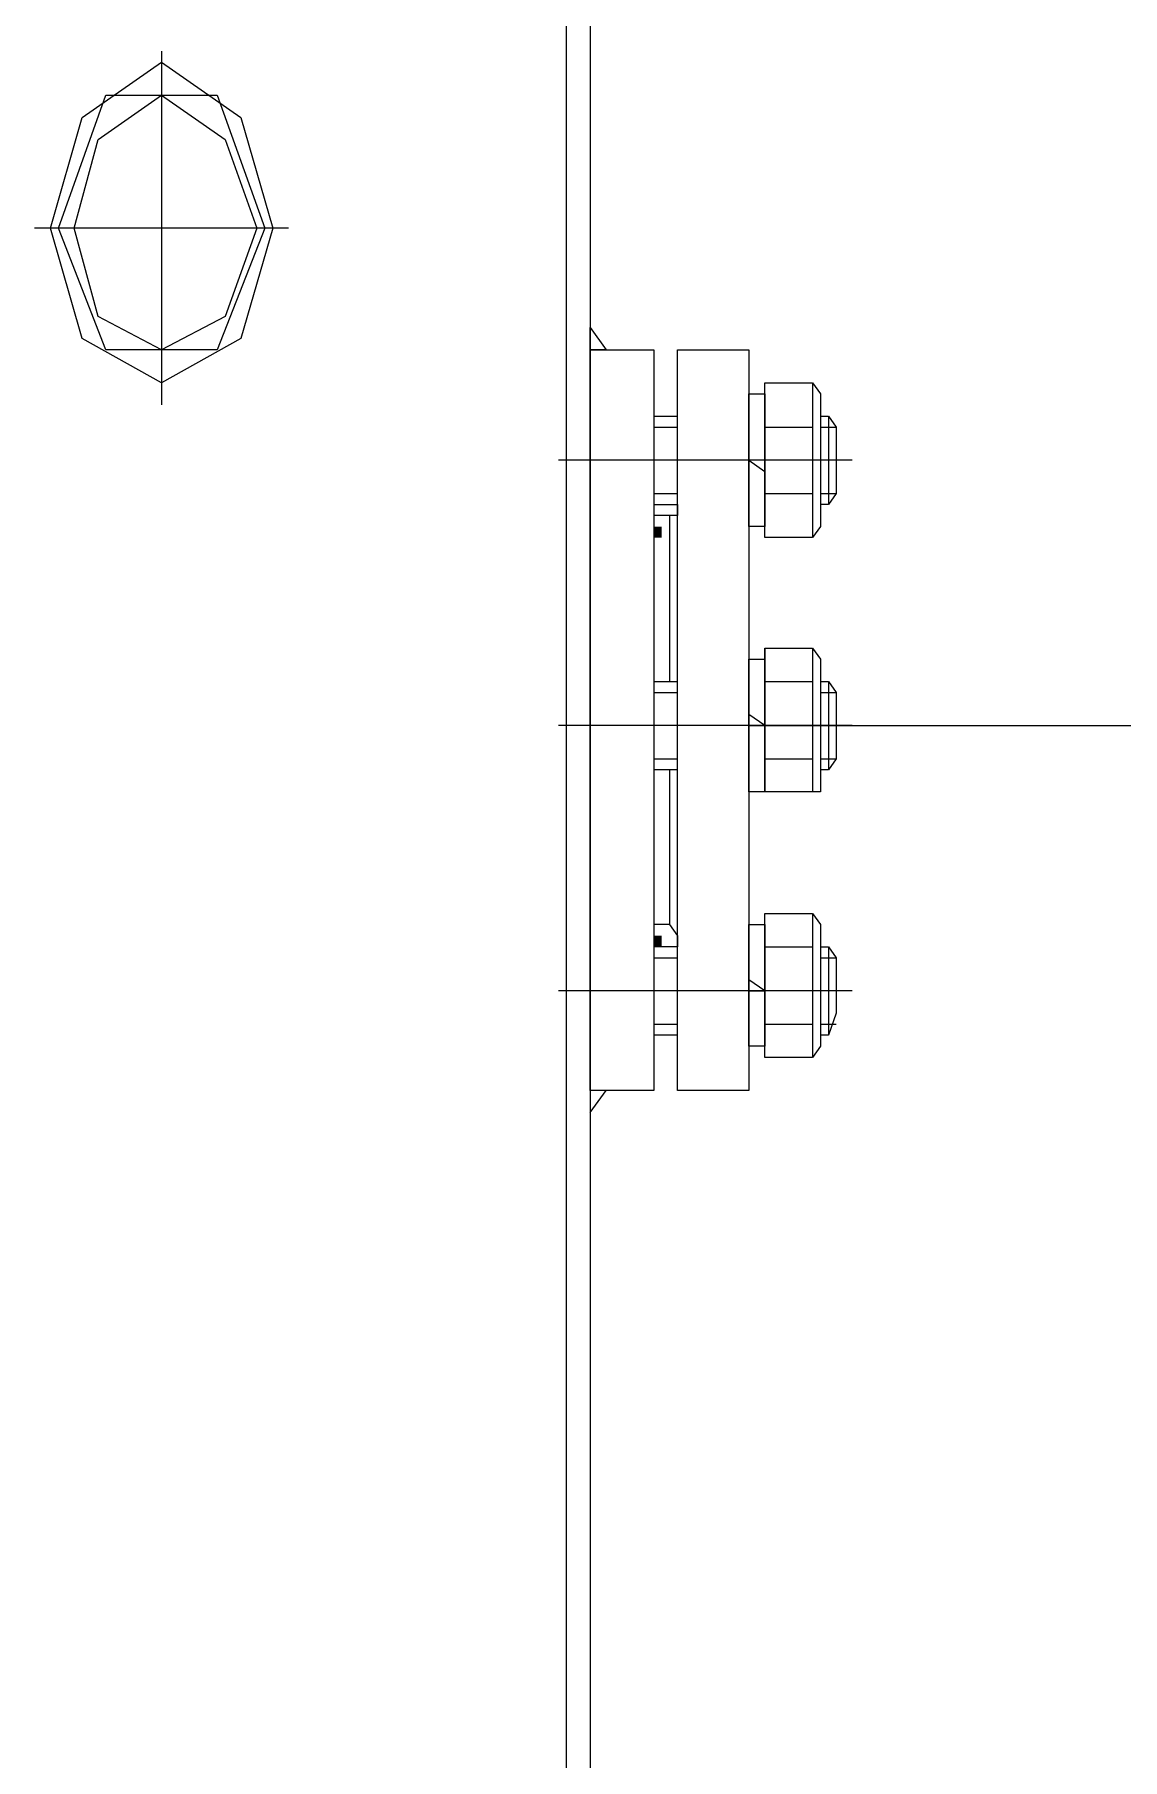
# Model space of a CAD drawing. Header units: inches. Extents: x 2435 to 7572, y 377 to 2555.
# Drawn here: x 7063.2 to 7155.7, y 1283.1 to 1429.7 of the extents above; entities that cross this region are included whole.
import ezdxf

# ---------------------------------------------------------------- set-up
doc = ezdxf.new("R2010")
doc.units = ezdxf.units.IN
doc.header["$MEASUREMENT"] = 0

msp = doc.modelspace()

# ---------------------------------------------------------------- hatches: boundary and pattern name
at = {"transparency": 33554559}
for points in [[(7116.5, 1386.92), (7115.83, 1386.92), (7115.83, 1387.86), (7116.5, 1387.86)], [(7116.5, 1352.14), (7115.83, 1352.14), (7115.83, 1353.08), (7116.5, 1353.08)]]:
    msp.add_hatch(color=256, dxfattribs=at).paths.add_polyline_path(points)

# ---------------------------------------------------------------- linework, layer by layer
at = {"lineweight": 5}
for p, q in [((7108.41, 1062.66), (7108.41, 1437.67)), ((7110.43, 1437.67), (7110.43, 1062.66)), ((7074.02, 1428.27), (7074.02, 1398.19)), ((7067.27, 1422.63), (7074.02, 1427.33)), ((7074.02, 1427.33), (7080.76, 1422.63)), ((7065.25, 1413.23), (7069.29, 1424.51)), ((7068.62, 1420.75), (7074.02, 1424.51)), ((7069.29, 1424.51), (7078.74, 1424.51)), ((7074.02, 1424.51), (7079.41, 1420.75)), ((7078.74, 1424.51), (7082.78, 1413.23)), ((7064.57, 1413.23), (7067.27, 1422.63)), ((7080.76, 1422.63), (7083.46, 1413.23)), ((7066.6, 1413.23), (7068.62, 1420.75)), ((7079.41, 1420.75), (7082.11, 1413.23)), ((7084.81, 1413.23), (7063.23, 1413.23)), ((7067.27, 1403.83), (7064.57, 1413.23)), ((7069.29, 1402.89), (7065.25, 1413.23)), ((7068.62, 1405.71), (7066.6, 1413.23)), ((7082.78, 1413.23), (7078.74, 1402.89)), ((7082.11, 1413.23), (7079.41, 1405.71)), ((7083.46, 1413.23), (7080.76, 1403.83)), ((7074.02, 1402.89), (7068.62, 1405.71)), ((7079.41, 1405.71), (7074.02, 1402.89)), ((7110.43, 1404.77), (7111.78, 1402.89)), ((7110.43, 1402.89), (7110.43, 1404.77)), ((7074.02, 1400.07), (7067.27, 1403.83)), ((7080.76, 1403.83), (7074.02, 1400.07)), ((7078.74, 1402.89), (7069.29, 1402.89)), ((7110.43, 1339.92), (7110.43, 1402.89)), ((7110.43, 1402.89), (7115.83, 1402.89)), ((7111.78, 1402.89), (7110.43, 1402.89)), ((7115.83, 1402.89), (7115.83, 1339.92)), ((7117.85, 1339.92), (7117.85, 1402.89)), ((7117.85, 1402.89), (7123.92, 1402.89)), ((7123.92, 1402.89), (7123.92, 1339.92)), ((7123.92, 1387.86), (7123.92, 1399.13)), ((7123.92, 1399.13), (7125.27, 1399.13)), ((7125.27, 1396.31), (7125.27, 1400.07)), ((7125.27, 1386.92), (7125.27, 1400.07)), ((7125.27, 1400.07), (7129.32, 1400.07)), ((7125.27, 1399.13), (7125.27, 1387.86)), ((7129.32, 1400.07), (7129.32, 1386.92)), ((7129.32, 1400.07), (7129.99, 1399.13)), ((7129.99, 1399.13), (7129.99, 1387.86)), ((7115.83, 1397.25), (7117.85, 1397.25)), ((7115.83, 1396.31), (7117.85, 1396.31)), ((7125.27, 1390.67), (7125.27, 1396.31)), ((7125.27, 1396.31), (7129.32, 1396.31)), ((7129.99, 1397.25), (7130.67, 1397.25)), ((7129.99, 1396.31), (7131.34, 1396.31)), ((7130.67, 1397.25), (7131.34, 1396.31)), ((7130.67, 1397.25), (7130.67, 1389.74)), ((7131.34, 1396.31), (7131.34, 1390.67)), ((7132.69, 1393.49), (7107.74, 1393.49)), ((7125.27, 1393.49), (7123.92, 1393.49)), ((7123.92, 1393.49), (7125.27, 1392.55)), ((7115.83, 1390.67), (7117.85, 1390.67)), ((7125.27, 1386.92), (7125.27, 1390.67)), ((7125.27, 1390.67), (7129.32, 1390.67)), ((7129.99, 1390.67), (7131.34, 1390.67)), ((7131.34, 1390.67), (7130.67, 1389.74)), ((7115.83, 1389.74), (7117.85, 1389.74)), ((7117.18, 1388.8), (7115.83, 1388.8)), ((7117.85, 1388.8), (7117.18, 1388.8)), ((7117.18, 1388.8), (7117.18, 1374.7)), ((7117.85, 1389.74), (7117.85, 1388.8)), ((7130.67, 1389.74), (7129.99, 1389.74)), ((7125.27, 1387.86), (7123.92, 1387.86)), ((7129.99, 1387.86), (7129.32, 1386.92)), ((7129.32, 1386.92), (7125.27, 1386.92)), ((7125.27, 1377.52), (7125.27, 1374.7)), ((7125.27, 1365.3), (7125.27, 1377.52)), ((7125.27, 1377.52), (7129.32, 1377.52)), ((7129.32, 1377.52), (7129.99, 1376.58)), ((7129.32, 1377.52), (7129.32, 1365.3)), ((7123.92, 1365.3), (7123.92, 1376.58)), ((7123.92, 1376.58), (7125.27, 1376.58)), ((7125.27, 1376.58), (7125.27, 1365.3)), ((7129.99, 1376.58), (7129.99, 1365.3)), ((7115.83, 1374.7), (7117.85, 1374.7)), ((7125.27, 1374.7), (7129.32, 1374.7)), ((7125.27, 1374.7), (7125.27, 1368.12)), ((7129.99, 1374.7), (7130.67, 1374.7)), ((7130.67, 1374.7), (7130.67, 1367.18)), ((7130.67, 1374.7), (7131.34, 1373.76)), ((7115.83, 1373.76), (7117.85, 1373.76)), ((7129.99, 1373.76), (7131.34, 1373.76)), ((7131.34, 1373.76), (7131.34, 1368.12)), ((7132.69, 1370.94), (7107.74, 1370.94)), ((7125.27, 1370.94), (7123.92, 1371.88)), ((7123.92, 1370.94), (7159.66, 1370.94)), ((7123.92, 1370.94), (7125.27, 1370.94)), ((7115.83, 1368.12), (7117.85, 1368.12)), ((7125.27, 1368.12), (7129.32, 1368.12)), ((7125.27, 1365.3), (7125.27, 1368.12)), ((7129.99, 1368.12), (7131.34, 1368.12)), ((7131.34, 1368.12), (7130.67, 1367.18)), ((7117.85, 1367.18), (7115.83, 1367.18)), ((7117.18, 1367.18), (7117.18, 1354.02)), ((7130.67, 1367.18), (7129.99, 1367.18)), ((7125.27, 1365.3), (7123.92, 1365.3)), ((7129.32, 1365.3), (7125.27, 1365.3)), ((7129.99, 1365.3), (7129.32, 1365.3)), ((7125.27, 1342.74), (7125.27, 1354.96)), ((7125.27, 1354.96), (7129.32, 1354.96)), ((7125.27, 1352.14), (7125.27, 1354.96)), ((7129.32, 1354.96), (7129.99, 1354.02)), ((7129.32, 1354.96), (7129.32, 1342.74)), ((7117.18, 1354.02), (7115.83, 1354.02)), ((7117.18, 1354.02), (7117.85, 1353.08)), ((7123.92, 1343.68), (7123.92, 1354.02)), ((7123.92, 1354.02), (7125.27, 1354.02)), ((7125.27, 1354.02), (7125.27, 1343.68)), ((7129.99, 1354.02), (7129.99, 1343.68)), ((7117.85, 1352.14), (7115.83, 1352.14)), ((7117.85, 1353.08), (7117.85, 1352.14)), ((7125.27, 1345.56), (7125.27, 1352.14)), ((7125.27, 1352.14), (7129.32, 1352.14)), ((7129.99, 1352.14), (7130.67, 1352.14)), ((7130.67, 1352.14), (7130.67, 1344.62)), ((7130.67, 1352.14), (7131.34, 1351.2)), ((7115.83, 1351.2), (7117.85, 1351.2)), ((7129.99, 1351.2), (7131.34, 1351.2)), ((7131.34, 1351.2), (7131.34, 1346.5)), ((7125.27, 1348.38), (7123.92, 1349.32)), ((7132.69, 1348.38), (7107.74, 1348.38)), ((7123.92, 1348.38), (7125.27, 1348.38)), ((7131.34, 1346.5), (7130.67, 1344.62)), ((7115.83, 1345.56), (7117.85, 1345.56)), ((7117.85, 1344.62), (7115.83, 1344.62)), ((7125.27, 1342.74), (7125.27, 1345.56)), ((7125.27, 1345.56), (7129.32, 1345.56)), ((7129.99, 1345.56), (7131.34, 1345.56)), ((7130.67, 1344.62), (7129.99, 1344.62)), ((7125.27, 1343.68), (7123.92, 1343.68)), ((7129.99, 1343.68), (7129.32, 1342.74)), ((7129.32, 1342.74), (7125.27, 1342.74)), ((7115.83, 1339.92), (7110.43, 1339.92)), ((7110.43, 1338.04), (7111.78, 1339.92)), ((7111.78, 1339.92), (7110.43, 1339.92)), ((7110.43, 1339.92), (7110.43, 1338.04)), ((7123.92, 1339.92), (7117.85, 1339.92))]:
    msp.add_line(p, q, dxfattribs=at)

doc.saveas('drawing.dxf')
